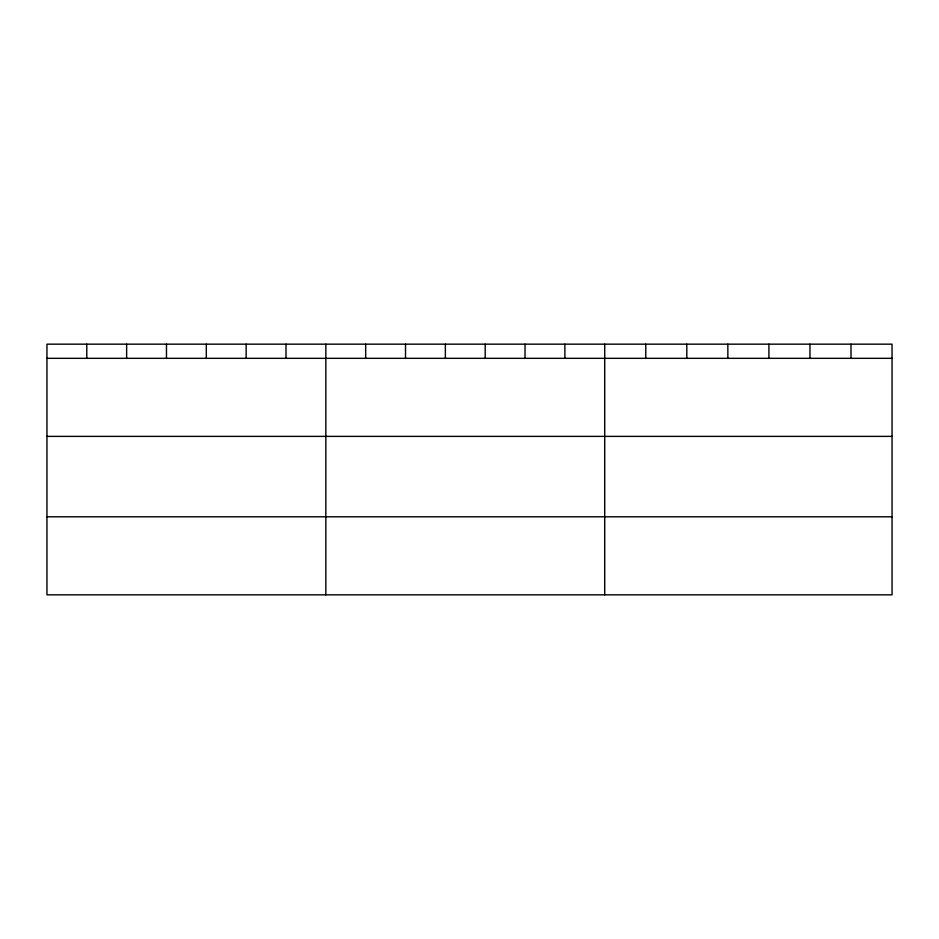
<?xml version="1.0" encoding="UTF-8"?>
<svg xmlns="http://www.w3.org/2000/svg" width="939" height="939" viewBox="0 0 939 939"><rect width="100%" height="100%" fill="white"/><g stroke="black" fill="none" stroke-linecap="round" stroke-linejoin="round"><path stroke-width="1.41" d="M892.05 436.377L892.05 344.167L46.95 344.167L46.95 594.833L892.05 594.833L892.05 436.377L46.95 436.377M46.95 358.334L892.05 358.334M46.95 516.79L892.05 516.79M851.004 344.167L851.004 358.334M809.958 344.167L809.958 358.334M768.912 344.167L768.912 358.334M727.854 344.167L727.854 358.334M686.808 344.167L686.808 358.334M645.762 344.167L645.762 358.334M604.716 344.167L604.716 594.833M564.879 344.167L564.879 358.334M525.03 344.167L525.03 358.334M485.193 344.167L485.193 358.334M445.356 344.167L445.356 358.334M405.519 344.167L405.519 358.334M365.67 344.167L365.67 358.334M325.833 344.167L325.833 594.833M285.996 344.167L285.996 358.334M246.147 344.167L246.147 358.334M206.31 344.167L206.31 358.334M166.473 344.167L166.473 358.334M126.636 344.167L126.636 358.334M86.787 344.167L86.787 358.334"/></g></svg>
